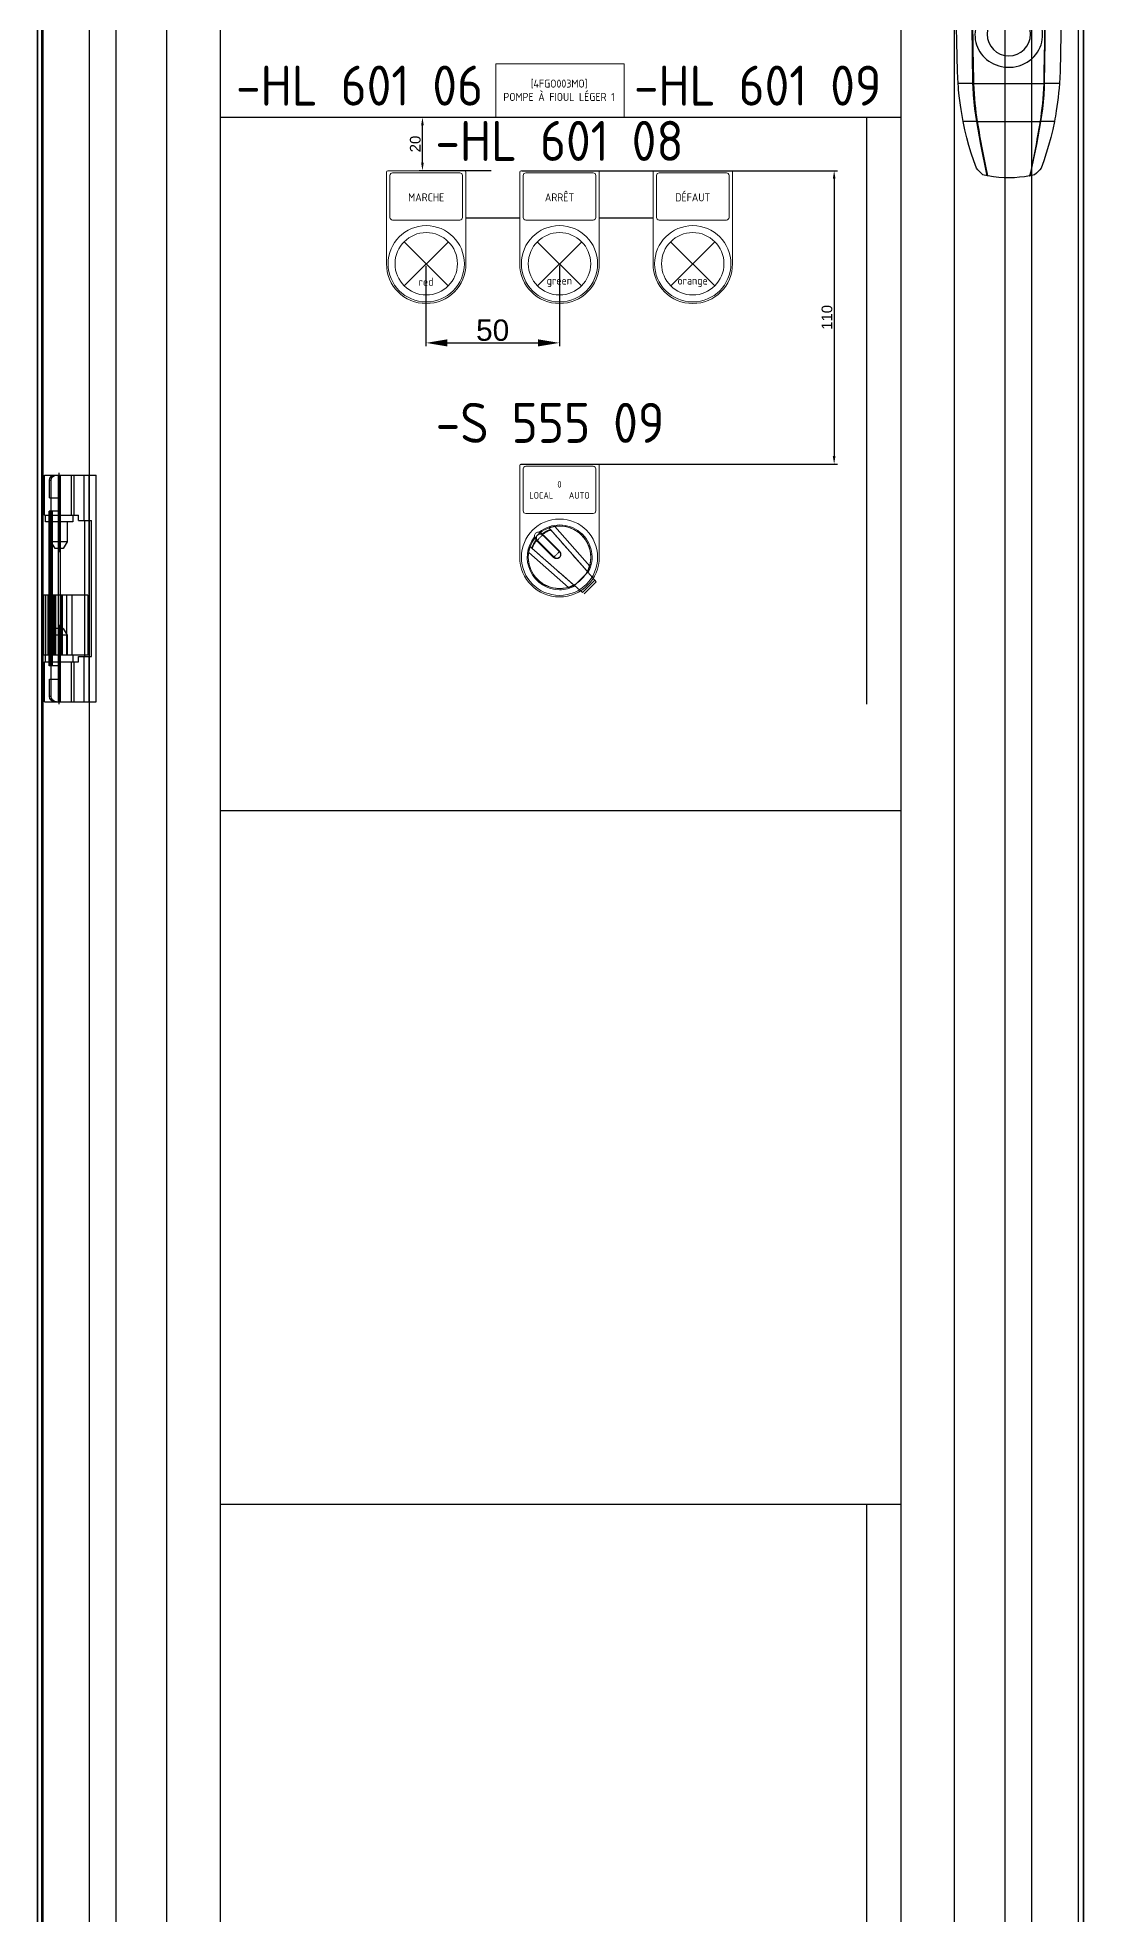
# Model space of a CAD drawing. Header units: millimetres. Extents: x 0 to 69574, y -5 to 41746.
# Drawn here: x 33980 to 34372, y 10986 to 11689 of the extents above; entities that cross this region are included whole.
import ezdxf
from ezdxf.enums import TextEntityAlignment as Align

# ---------------------------------------------------------------- set-up
doc = ezdxf.new("R2010")
doc.units = ezdxf.units.MM
doc.set_wipeout_variables(frame=1)
doc.layers.add('! NO PLOT !', color=7, linetype='Continuous', true_color=0xff75dd, plot=False)
doc.layers.add('000-PI-Oprema', color=30, linetype='Continuous', lineweight=5)
doc.layers.add('000-PI-ORMAR', color=2, linetype='Continuous')
doc.layers.add('000-PI_TEXT', color=7, linetype='Continuous')
doc.styles.add('PI0', font='isocpeur.ttf', dxfattribs={"width": 0.9})
doc.styles.get("Standard").update_dxf_attribs({"font": 'arial.ttf'})
doc.dimstyles.new('ISO-25', dxfattribs={"dimtxt": 4, "dimasz": 3, "dimexe": 1.25, "dimexo": 0.625, "dimtad": 1, "dimtxsty": 'Standard', "dimcen": 3, "dimadec": 0, "dimazin": 0, "dimtfac": 1, "dimtmove": 0, "dimatfit": 3, "dimfxl": 1, "dimarcsym": 0})
doc.dimstyles.new('ISO-25-lb', dxfattribs={"dimtxt": 8, "dimasz": 8, "dimexe": 1.25, "dimexo": 0.625, "dimtad": 1, "dimtxsty": 'Standard', "dimcen": 5, "dimadec": 0, "dimazin": 0, "dimtfac": 1, "dimtmove": 0, "dimatfit": 3, "dimfxl": 1, "dimarcsym": 0})

# ---------------------------------------------------------------- blocks, each defined once
blk = doc.blocks.new('*U691')
at = {"layer": '000-PI-ORMAR'}
for p, q in [((-13.41, 105.24), (-10.65, 134.6)), ((-10.48, 134.65), (-10.91, 134.53)), ((10.91, 134.53), (10.48, 134.65)), ((13.41, 105.24), (10.65, 134.6)), ((-19.31, 101.34), (-19.67, 86.25)), ((-19.14, 105.24), (-13.41, 105.24)), ((13.2, 105.24), (-13.2, 105.24)), ((13.41, 105.24), (19.14, 105.24)), ((19.67, 86.25), (19.31, 101.34)), ((-19.67, 86.25), (-20.5, 27.74)), ((-19.67, 86.25), (-20.14, 61.02)), ((-19.67, 86.25), (-12.5, 86.25)), ((-19.66, 87.03), (-14.25, 87.03)), ((-14.15, 86.25), (-14.25, 87.03)), ((-14.02, 85.32), (-14.15, 86.25)), ((-12.5, 86.25), (-13.43, 60.26)), ((-11.21, 85.08), (-12.5, 86.25)), ((12.5, 86.25), (11.21, 85.08)), ((11.99, 85.79), (14.02, 85.32)), ((12.5, 86.25), (19.67, 86.25)), ((13.43, 60.26), (12.5, 86.25)), ((14.02, 85.32), (14.15, 86.25)), ((14.15, 86.25), (14.25, 87.03)), ((14.25, 87.03), (19.66, 87.03)), ((20.5, 27.74), (19.67, 86.25)), ((20.15, 60.62), (19.67, 86.25)), ((-10.73, 70.49), (-10.73, -40.96)), ((-10.73, 70.49), (10.73, 70.49)), ((10.73, 70.49), (10.73, -40.96)), ((-20.01, 69.28), (-12.67, 69.28)), ((-20.01, 68.98), (-17.35, 68.98)), ((-17.35, 69.28), (17.35, 69.28)), ((-12.67, 69.28), (-12.65, 69.31)), ((-12.65, 69.31), (-12.65, -39.07)), ((12.65, 69.31), (12.65, -39.07)), ((12.65, 69.31), (12.67, 69.28)), ((12.67, 69.28), (20.01, 69.28)), ((17.35, 68.98), (20.01, 68.98)), ((-20.13, 61.86), (-17.35, 61.86)), ((-20.13, 61.85), (-14.69, 61.85)), ((-17.35, 61.85), (17.35, 61.85)), ((-15, 32.81), (-13.43, 60.26)), ((-13.27, -35.12), (-14.69, 61.85)), ((14.69, 61.85), (13.27, -35.12)), ((13.43, 60.26), (15, 32.81)), ((14.69, 61.85), (20.13, 61.85)), ((17.35, 61.86), (20.13, 61.86)), ((20.5, 27.74), (20.31, 48.52)), ((-20.44, 35.92), (-20.5, 27.74)), ((-20.47, 32.81), (-15, 32.81)), ((15, 32.81), (20.47, 32.81)), ((-20.5, 27.74), (-20.09, -55.06)), ((-17.16, 17.77), (-20.5, 23.44)), ((-19.8, 21.43), (19.8, 21.43)), ((20.5, 23.44), (17.16, 17.77)), ((20.09, -55.06), (20.5, 27.74)), ((-17.16, 14.16), (-20.5, 16.99)), ((-17.16, 17.77), (-17.16, -47.43)), ((-16.24, 2.4), (-16.48, 15.53)), ((-16.48, 15.53), (-16.48, -46.12)), ((16.48, 15.53), (16.24, 2.4)), ((16.48, 15.53), (16.48, -46.12)), ((17.16, 17.77), (17.16, -47.43)), ((20.5, 16.99), (17.16, 14.16)), ((-16.36, 10.54), (-16.48, 13.04)), ((16.48, 13.04), (16.36, 10.54)), ((-17.16, 2.54), (-20.5, 2.61)), ((-16.24, 2.4), (-16.48, 2.51)), ((-16.24, -35.11), (-16.24, 2.4)), ((16.48, 2.51), (16.24, 2.4)), ((16.24, 2.4), (16.24, -35.11)), ((20.5, 2.61), (17.16, 2.54)), ((-20.5, -18.21), (-20.36, -35.12)), ((20.36, -35.12), (20.5, -18.21)), ((-20.47, -22.52), (20.47, -22.52)), ((-11.5, -22.68), (-11.5, -29.51)), ((-20.36, -35.12), (-13.27, -35.12)), ((-16.24, -35.11), (16.24, -35.11)), ((13.27, -35.12), (20.36, -35.12)), ((-10.73, -40.96), (10.73, -40.96)), ((-20.25, -44.17), (-20.09, -55.06)), ((-20.25, -44.17), (20.25, -44.17)), ((-20.16, -50.42), (-17.16, -47.43)), ((-16.48, -46.12), (-16.38, -43.78)), ((-16.38, -43.78), (16.38, -43.78)), ((16.38, -43.78), (16.48, -46.12)), ((17.16, -47.43), (20.16, -50.42)), ((20.09, -55.06), (20.25, -44.17)), ((-20.09, -55.06), (20.09, -55.06)), ((-20.09, -55.06), (-19.2, -96.13)), ((-20.08, -55.68), (-14.03, -55.68)), ((-14.03, -55.68), (-13.85, -55.06)), ((-13.42, -100.67), (-14.03, -55.68)), ((-13.85, -55.06), (-13.67, -54.42)), ((13.42, -100.67), (14.03, -55.68)), ((13.85, -55.06), (13.67, -54.42)), ((14.03, -55.68), (13.85, -55.06)), ((14.03, -55.68), (20.08, -55.68)), ((19.2, -96.13), (20.09, -55.06)), ((-18.98, -100.67), (-13.42, -100.67)), ((13.08, -100.67), (-13.08, -100.67)), ((13.42, -100.67), (18.98, -100.67)), ((-17.11, -114.85), (-12.02, -114.85)), ((11.71, -114.85), (-11.71, -114.85)), ((12.02, -114.85), (17.11, -114.85)), ((-9.7, -134.82), (-8.04, -135.19)), ((-7.82, -135.23), (-8.04, -135.19)), ((7.82, -135.23), (8.04, -135.19)), ((8.04, -135.19), (9.7, -134.82))]:
    blk.add_line(p, q, dxfattribs=at)
for points in [[(-10.91, 134.53), (-11.6, 133.9), (-12.24, 133.24), (-12.84, 132.55), (-13.41, 131.8), (-13.93, 131.03), (-14.4, 130.23)], [(10.48, 134.65), (8.34, 135.15), (6.17, 135.54), (3.98, 135.81), (1.73, 135.97), (-0.54, 136), (-2.8, 135.91), (-4.73, 135.73), (-6.65, 135.46), (-8.58, 135.1), (-10.48, 134.65)], [(14.4, 130.23), (13.7, 131.38), (12.89, 132.48), (12.28, 133.2), (11.62, 133.89), (10.91, 134.53)], [(-14.4, 130.23), (-15.31, 127.22), (-16.14, 124.17), (-16.87, 121.1), (-17.51, 118.01), (-18.07, 114.85), (-18.52, 111.66), (-18.88, 108.46), (-19.14, 105.24)], [(19.14, 105.24), (18.88, 108.42), (18.53, 111.59), (18.09, 114.73), (17.54, 117.85), (16.9, 120.99), (16.16, 124.1), (15.33, 127.18), (14.4, 130.23)], [(-19.14, 105.24), (-19.19, 104.29), (-19.24, 103.32), (-19.28, 102.34), (-19.31, 101.34)], [(-14.25, 87.03), (-14.23, 90.25), (-14.16, 93.45), (-14.03, 96.61), (-13.86, 99.69), (-13.64, 102.68), (-13.41, 105.24)], [(14.25, 87.03), (14.23, 90.25), (14.16, 93.45), (14.03, 96.61), (13.86, 99.69), (13.64, 102.68), (13.41, 105.24)], [(19.31, 101.34), (19.28, 102.33), (19.24, 103.31), (19.19, 104.28), (19.14, 105.24)], [(-14.02, 85.32), (-12.17, 85.75), (-11.99, 85.79)], [(-11.99, 85.79), (-10.29, 86.12), (-8.39, 86.43), (-6.48, 86.67), (-4.5, 86.86), (-2.52, 86.97), (-0.52, 87.02), (1.47, 87.01), (3.57, 86.92), (5.67, 86.76), (7.76, 86.52), (9.87, 86.2), (11.96, 85.8), (11.99, 85.79)], [(11.21, 85.08), (8.78, 85.48), (6.33, 85.78), (3.84, 85.99), (1.34, 86.1), (-0.75, 86.11), (-2.84, 86.05), (-4.93, 85.91), (-7.03, 85.71), (-9.13, 85.43), (-11.21, 85.08)], [(-12.65, 69.31), (-12.5, 69.52), (-12.34, 69.72), (-12.17, 69.89), (-11.98, 70.05), (-11.79, 70.18), (-11.59, 70.29), (-11.38, 70.38), (-11.17, 70.44), (-10.95, 70.48), (-10.73, 70.49)], [(10.73, 70.49), (10.95, 70.48), (11.17, 70.44), (11.38, 70.38), (11.59, 70.29), (11.79, 70.18), (11.98, 70.05), (12.17, 69.89), (12.34, 69.72), (12.5, 69.52), (12.65, 69.31)], [(-12.67, 69.28), (-13.17, 68.42), (-13.6, 67.5), (-13.96, 66.55), (-14.26, 65.56), (-14.48, 64.55), (-14.62, 63.52), (-14.69, 62.48), (-14.69, 61.85)], [(14.69, 61.85), (14.67, 62.89), (14.57, 63.93), (14.4, 64.96), (14.15, 65.96), (13.83, 66.94), (13.43, 67.87), (12.97, 68.77), (12.67, 69.28)], [(-16.48, 15.53), (-16.52, 15.9), (-16.59, 16.26), (-16.68, 16.61), (-16.78, 16.95), (-16.91, 17.28), (-17.06, 17.59), (-17.16, 17.77)], [(17.16, 17.77), (17, 17.47), (16.86, 17.16), (16.74, 16.83), (16.64, 16.48), (16.56, 16.13), (16.51, 15.76), (16.48, 15.53)], [(-16.38, -43.78), (-16.36, -43.11), (-16.33, -42.38), (-16.31, -41.59), (-16.3, -40.74), (-16.28, -39.86), (-16.27, -38.93), (-16.26, -37.98), (-16.25, -37), (-16.24, -36.01), (-16.24, -35.11)], [(-13.27, -35.12), (-13.22, -36.16), (-13.09, -37.2), (-12.89, -38.21), (-12.65, -39.07)], [(12.65, -39.07), (12.92, -38.08), (13.11, -37.06), (13.23, -36.02), (13.27, -35.12)], [(16.24, -35.11), (16.24, -36.11), (16.25, -37.1), (16.26, -38.08), (16.27, -39.03), (16.28, -39.95), (16.3, -40.83), (16.32, -41.67), (16.34, -42.45), (16.36, -43.18), (16.38, -43.78)], [(-12.65, -39.07), (-12.44, -39.63), (-12.15, -40.14), (-11.97, -40.36), (-11.77, -40.56), (-11.53, -40.73), (-11.26, -40.86), (-11.05, -40.93), (-10.83, -40.96), (-10.73, -40.96)], [(10.73, -40.96), (10.96, -40.94), (11.17, -40.9), (11.37, -40.82), (11.56, -40.71), (11.83, -40.51), (12.05, -40.27), (12.34, -39.82), (12.56, -39.33), (12.65, -39.07)], [(-17.16, -47.43), (-17, -47.26), (-16.86, -47.08), (-16.74, -46.88), (-16.64, -46.68), (-16.56, -46.47), (-16.51, -46.26), (-16.48, -46.12)], [(16.48, -46.12), (16.52, -46.34), (16.59, -46.55), (16.68, -46.76), (16.78, -46.96), (16.91, -47.15), (17.06, -47.33), (17.16, -47.43)], [(-9.57, -55.06), (-9.95, -55.01), (-11.82, -54.74), (-13.67, -54.42)], [(9.58, -55.06), (7.81, -55.27), (5.83, -55.45), (3.77, -55.58), (1.71, -55.66), (-0.35, -55.68), (-2.41, -55.64), (-4.3, -55.56), (-6.19, -55.42), (-8.06, -55.24), (-9.57, -55.06)], [(13.67, -54.42), (11.74, -54.75), (9.78, -55.04), (9.58, -55.06)], [(8.89, -73.85), (9.63, -74.62), (10.32, -75.46), (10.92, -76.35), (11.44, -77.29), (11.87, -78.24), (12.2, -79.23), (12.45, -80.24), (12.61, -81.28), (12.67, -82.26), (12.65, -83.25), (12.54, -84.24), (12.35, -85.2), (12.09, -86.12), (11.75, -87.01), (11.34, -87.88), (10.86, -88.7), (10.31, -89.5), (9.69, -90.26), (9.02, -90.96), (8.29, -91.61), (7.47, -92.23), (6.61, -92.78), (5.69, -93.26), (4.75, -93.67), (3.73, -94.02), (2.68, -94.28), (1.61, -94.45), (0.54, -94.54), (-0.57, -94.54), (-1.67, -94.44), (-2.76, -94.26), (-3.83, -93.99), (-4.88, -93.62), (-5.89, -93.17), (-6.86, -92.63), (-7.77, -92.01), (-8.62, -91.33), (-9.4, -90.57), (-10.12, -89.75), (-10.76, -88.87), (-11.29, -87.97), (-11.74, -87.03), (-12.11, -86.06), (-12.38, -85.06), (-12.56, -84.1), (-12.66, -83.12), (-12.67, -82.14), (-12.6, -81.17), (-12.45, -80.24), (-12.23, -79.31), (-11.93, -78.41), (-11.57, -77.54), (-11.12, -76.68), (-10.6, -75.85), (-10.01, -75.07), (-9.37, -74.34), (-8.63, -73.62), (-7.83, -72.97), (-6.98, -72.38), (-6.09, -71.86), (-5.12, -71.4), (-4.11, -71.02), (-3.07, -70.73), (-2.02, -70.52), (-0.95, -70.4), (0.13, -70.37), (1.22, -70.42), (2.29, -70.56), (3.33, -70.79), (4.36, -71.11), (5.35, -71.51), (6.31, -71.98), (7.22, -72.53), (8.08, -73.16), (8.89, -73.85)], [(-19.2, -96.13), (-19.11, -98.4), (-18.98, -100.67)], [(18.98, -100.67), (19.11, -98.4), (19.2, -96.13)], [(-18.98, -100.67), (-18.85, -102.42), (-18.69, -104.15), (-18.51, -105.85), (-18.3, -107.56), (-18.07, -109.24), (-17.82, -110.87), (-17.65, -111.9), (-17.47, -112.9), (-17.29, -113.89), (-17.11, -114.85)], [(-12.02, -114.85), (-12.39, -112.52), (-12.71, -110.05), (-12.98, -107.48), (-13.2, -104.81), (-13.36, -102.07), (-13.42, -100.67)], [(12.02, -114.85), (12.39, -112.52), (12.71, -110.05), (12.98, -107.48), (13.2, -104.81), (13.36, -102.07), (13.42, -100.67)], [(17.11, -114.85), (17.38, -113.41), (17.65, -111.91), (17.9, -110.36), (18.14, -108.72), (18.37, -107.03), (18.57, -105.3), (18.69, -104.16), (18.8, -103.01), (18.89, -101.85), (18.98, -100.67)], [(-17.11, -114.85), (-16.46, -117.91), (-15.73, -120.91), (-14.94, -123.85), (-14.07, -126.74), (-13.14, -129.58), (-12.14, -132.35)], [(-8.04, -135.19), (-10.47, -123.49), (-12.02, -114.85)], [(8.04, -135.19), (10.47, -123.49), (12.02, -114.85)], [(12.14, -132.35), (13.13, -129.6), (14.06, -126.78), (14.92, -123.9), (15.72, -120.95), (16.45, -117.93), (17.11, -114.85)], [(-12.14, -132.35), (-11.58, -132.99), (-10.98, -133.61), (-10.36, -134.22), (-9.7, -134.82)], [(9.7, -134.82), (10.35, -134.23), (10.98, -133.62), (11.57, -132.99), (12.14, -132.35)], [(-7.82, -135.23), (-5.94, -135.56), (-4.05, -135.79), (-2.15, -135.94), (-0.2, -136), (1.74, -135.96), (3.69, -135.83), (5.76, -135.58), (7.82, -135.23)]]:
    blk.add_lwpolyline(points, dxfattribs=at)
blk.add_circle((0, -82.1), 8.15, dxfattribs=at)
for centre, major_axis, ratio, start_param, end_param in [((73, -135.16), (0, 546.84), 0.175521, 1.054802, 1.115623), ((-73, -135.16), (0, 546.84), 0.175521, -1.115623, -1.054802), ((-7.53, 87.2), (0, 37), 0.175521, 1.061397, 1.596486), ((7.53, 87.2), (0, 37), 0.175521, 4.6867, 5.221788), ((-7.53, 87.2), (0, 37), 0.175521, -4.6867, -4.66155), ((7.53, 87.2), (0, 37), 0.175521, 4.66155, 4.6867), ((-19.46, 12.78), (-3, 0), 0.71325, 3.261467, 3.839724), ((19.46, 12.78), (-3, 0), 0.71325, 5.585054, 6.163311), ((-19.46, 2.51), (-3, 0), 0.017452, 3.261467, 3.839724), ((19.46, 2.51), (-3, 0), 0.017452, -0.698132, -0.119874), ((137.46, -39.64), (0, 669.86), 0.225671, -4.689366, -4.621155), ((-137.46, -39.64), (0, 669.86), 0.225671, 4.621155, 4.689366), ((-5.86, -95.36), (0, 32.42), 0.225671, 1.735147, 2.215471), ((5.86, -95.36), (0, 32.42), 0.225671, 4.067714, 4.548039), ((21.21, -9.07), (0, 180.2), 0.225671, -4.085045, -3.936826), ((-21.21, -9.07), (0, 180.2), 0.225671, 3.936826, 4.085045)]:
    blk.add_ellipse(centre, major_axis=major_axis, ratio=ratio, start_param=start_param, end_param=end_param, dxfattribs=at)
blk = doc.blocks.new('A$C34f25ed7')
at = {"layer": '000-PI-ORMAR'}
blk.add_blockref('*U691', (-3.99, -1008.35), dxfattribs=at)
blk = doc.blocks.new('poveznica montaznih ploca 2100mm')
at = {"layer": '! NO PLOT !'}
for p, q in [((59472.54, 55742.17), (59472.54, 53847.74)), ((59477.54, 55740.77), (59477.54, 53837.74))]:
    blk.add_line(p, q, dxfattribs=at)
blk = doc.blocks.new('*D1527')
at = {"layer": '! NO PLOT !', "color": 0, "lineweight": -2, "ltscale": 0.25, "transparency": 16777216}
for p, q in [((34161.08, 11639.57), (34279.37, 11639.57)), ((34278.12, 11636.57), (34278.12, 11532.57)), ((34160.63, 11529.57), (34279.37, 11529.57))]:
    blk.add_line(p, q, dxfattribs=at)
at = {"layer": '! NO PLOT !', "color": 0, "ltscale": 0.25, "transparency": 16777216}
for points in [[(34277.62, 11636.57), (34278.62, 11636.57), (34278.12, 11639.57)], [(34277.62, 11532.57), (34278.62, 11532.57), (34278.12, 11529.57)]]:
    blk.add_solid(points, dxfattribs=at)
at = {"layer": 'Defpoints', "color": 0, "ltscale": 0.25, "transparency": 16777216}
for p in [(34160.46, 11639.57), (34160.01, 11529.57), (34278.12, 11529.57)]:
    blk.add_point(p, dxfattribs=at)
at = {"layer": '! NO PLOT !', "color": 0, "ltscale": 0.25, "transparency": 16777216, "insert": (34275.45, 11584.57), "char_height": 4, "attachment_point": 5, "rotation": 90}
blk.add_mtext('110', dxfattribs=at)
blk = doc.blocks.new('*D1528')
at = {"layer": '! NO PLOT !', "color": 0, "lineweight": -2, "ltscale": 0.25, "transparency": 16777216}
for p, q in [((34149.53, 11659.57), (34122.56, 11659.57)), ((34123.81, 11642.57), (34123.81, 11656.57)), ((34149.53, 11639.57), (34122.56, 11639.57))]:
    blk.add_line(p, q, dxfattribs=at)
at = {"layer": '! NO PLOT !', "color": 0, "ltscale": 0.25, "transparency": 16777216}
for points in [[(34123.31, 11656.57), (34124.31, 11656.57), (34123.81, 11659.57)], [(34123.31, 11642.57), (34124.31, 11642.57), (34123.81, 11639.57)]]:
    blk.add_solid(points, dxfattribs=at)
at = {"layer": 'Defpoints', "color": 0, "ltscale": 0.25, "transparency": 16777216}
for p in [(34123.81, 11659.57), (34150.15, 11659.57), (34150.15, 11639.57)]:
    blk.add_point(p, dxfattribs=at)
at = {"layer": '! NO PLOT !', "color": 0, "ltscale": 0.25, "transparency": 16777216, "insert": (34121.14, 11649.57), "char_height": 4, "attachment_point": 5, "rotation": 90}
blk.add_mtext('20', dxfattribs=at)
blk = doc.blocks.new('*D1529')
at = {"layer": '! NO PLOT !', "color": 0, "linetype": 'Continuous', "lineweight": -2, "ltscale": 0.25, "transparency": 16777216}
for p, q in [((34125.13, 11603.9), (34125.13, 11573.77)), ((34175.13, 11604), (34175.13, 11573.77)), ((34133.13, 11575.02), (34167.13, 11575.02))]:
    blk.add_line(p, q, dxfattribs=at)
at = {"layer": '! NO PLOT !', "color": 0, "ltscale": 0.25, "transparency": 16777216}
for points in [[(34133.13, 11576.35), (34133.13, 11573.68), (34125.13, 11575.02)], [(34167.13, 11576.35), (34167.13, 11573.68), (34175.13, 11575.02)]]:
    blk.add_solid(points, dxfattribs=at)
at = {"layer": 'Defpoints', "color": 0, "ltscale": 0.25, "transparency": 16777216}
for p in [(34125.13, 11604.52), (34175.13, 11604.62), (34175.13, 11575.02)]:
    blk.add_point(p, dxfattribs=at)
at = {"layer": '! NO PLOT !', "color": 0, "ltscale": 0.25, "transparency": 16777216, "insert": (34150.13, 11579.73), "char_height": 8, "attachment_point": 5}
blk.add_mtext('50', dxfattribs=at)
blk = doc.blocks.new('podloska')
at = {"layer": '000-PI-Oprema'}
for p, q in [((43278.7, 39063.45), (43278.7, 39097.85)), ((43279.2, 39098.35), (43308, 39098.35)), ((43280, 39080.85), (43280, 39096.55)), ((43281, 39097.55), (43306.2, 39097.55)), ((43307.2, 39080.85), (43307.2, 39096.55)), ((43308.5, 39063.45), (43308.5, 39097.85)), ((43281, 39079.85), (43306.2, 39079.85))]:
    blk.add_line(p, q, dxfattribs=at)
blk.add_circle((43293.6, 39063.45), 14.3, dxfattribs=at)
at = {"layer": '000-PI-Oprema', "ltscale": 0.25}
blk.add_circle((43293.6, 39063.45), 11.7, dxfattribs=at)
at = {"layer": '000-PI-Oprema'}
for centre, radius, start, end in [((43279.2, 39097.85), 0.5, 89.99996, 179.99983), ((43281, 39096.55), 1, 90.00002, 180.00009), ((43306.2, 39096.55), 1, 359.99991, 89.99998), ((43308, 39097.85), 0.5, 0.00017, 90.00004), ((43281, 39080.85), 1, 180, 269.99998), ((43306.2, 39080.85), 1, 270.00002, 0), ((43293.6, 39063.45), 14.9, 180, 0)]:
    blk.add_arc(centre, radius, start, end, dxfattribs=at)

msp = doc.modelspace()

# ---------------------------------------------------------------- block references
at = {"layer": '! NO PLOT !'}
msp.add_blockref('poveznica montaznih ploca 2100mm', (-25148.229, -43031.862), dxfattribs=at)

# ---------------------------------------------------------------- next in the draw order: wipeouts: each hides what was drawn before it
msp.add_wipeout([(33981.071, 12761.473), (34371.559, 12761.473), (34371.071, 10778.973), (33981.059, 10776.973)]).dxf.layer = '000-PI-ORMAR'

# ---------------------------------------------------------------- next in the draw order: linework, layer by layer
for p, q in [((34371.559, 12761.473), (34371.559, 10776.973)), ((34371.559, 10776.973), (34371.559, 12761.473)), ((33999.059, 10788.473), (33999.059, 12749.973)), ((34352.059, 12749.973), (34352.059, 10788.473)), ((34009.059, 10803.473), (34009.059, 12734.973)), ((34342.059, 12734.973), (34342.059, 10803.473)), ((34028.059, 10849.223), (34028.059, 12689.223)), ((34323.059, 12689.223), (34323.059, 10849.223)), ((34048.059, 12684.223), (34048.059, 10854.223)), ((34303.059, 12684.223), (34303.059, 10854.223))]:
    msp.add_line(p, q, dxfattribs=at)
at = {"layer": '! NO PLOT !', "ltscale": 0.25}
for p, q in [((34302.868, 11659.574), (34047.868, 11659.574)), ((34290.195, 11659.574), (34290.195, 11439.574)), ((34290.195, 11659.574), (34290.195, 11439.574)), ((34160.277, 11621.824), (34140.127, 11621.824)), ((34210.227, 11621.824), (34190.077, 11621.824)), ((34302.868, 11399.574), (34047.868, 11399.574)), ((34302.868, 11139.574), (34047.868, 11139.574)), ((34290.195, 11139.574), (34290.195, 10919.574))]:
    msp.add_line(p, q, dxfattribs=at)
at = {"layer": '000-PI-Oprema'}
for p, q in [((34116.904, 11612.897), (34133.45, 11596.351)), ((34133.55, 11612.897), (34117.004, 11596.351)), ((34166.854, 11612.897), (34183.4, 11596.351)), ((34183.5, 11612.897), (34166.954, 11596.351)), ((34216.804, 11612.897), (34233.35, 11596.351)), ((34233.45, 11612.897), (34216.904, 11596.351)), ((34170.492, 11504.246), (34170.781, 11504.381)), ((34170.781, 11504.381), (34171.075, 11504.508)), ((34171.075, 11504.508), (34171.373, 11504.625)), ((34171.254, 11505.662), (34171.256, 11505.663)), ((34171.258, 11505.657), (34171.254, 11505.662)), ((34171.256, 11505.663), (34171.265, 11505.666)), ((34171.27, 11505.643), (34171.258, 11505.657)), ((34171.265, 11505.666), (34171.279, 11505.671)), ((34171.29, 11505.62), (34171.27, 11505.643)), ((34171.279, 11505.671), (34171.299, 11505.678)), ((34171.319, 11505.587), (34171.29, 11505.62)), ((34171.299, 11505.678), (34171.326, 11505.687)), ((34171.357, 11505.544), (34171.319, 11505.587)), ((34171.326, 11505.687), (34171.358, 11505.699)), ((34171.404, 11505.49), (34171.357, 11505.544)), ((34171.358, 11505.699), (34171.395, 11505.712)), ((34171.373, 11504.625), (34171.674, 11504.734)), ((34171.395, 11505.712), (34171.439, 11505.727)), ((34171.461, 11505.426), (34171.404, 11505.49)), ((34171.439, 11505.727), (34171.488, 11505.743)), ((34171.527, 11505.351), (34171.461, 11505.426)), ((34171.488, 11505.743), (34171.542, 11505.761)), ((34171.602, 11505.265), (34171.527, 11505.351)), ((34171.542, 11505.761), (34171.6, 11505.781)), ((34171.6, 11505.781), (34171.663, 11505.801)), ((34171.687, 11505.168), (34171.602, 11505.265)), ((34171.663, 11505.801), (34171.73, 11505.822)), ((34171.674, 11504.734), (34171.979, 11504.833)), ((34171.781, 11505.061), (34171.687, 11505.168)), ((34171.73, 11505.822), (34171.799, 11505.844)), ((34171.795, 11505.043), (34171.767, 11505.075)), ((34185.52, 11489.405), (34171.781, 11505.061)), ((34171.824, 11505.01), (34171.795, 11505.043)), ((34171.799, 11505.844), (34171.872, 11505.866)), ((34171.853, 11504.976), (34171.824, 11505.01)), ((34171.883, 11504.942), (34171.853, 11504.976)), ((34171.872, 11505.866), (34171.949, 11505.888)), ((34171.914, 11504.907), (34171.883, 11504.942)), ((34171.946, 11504.87), (34171.914, 11504.907)), ((34171.979, 11504.833), (34171.946, 11504.87)), ((34171.949, 11505.888), (34172.03, 11505.912)), ((34172.709, 11504.001), (34171.979, 11504.833)), ((34172.03, 11505.912), (34172.115, 11505.936)), ((34172.115, 11505.936), (34172.204, 11505.96)), ((34172.204, 11505.96), (34172.297, 11505.984)), ((34172.297, 11505.984), (34172.392, 11506.009)), ((34172.392, 11506.009), (34172.49, 11506.033)), ((34172.49, 11506.033), (34172.59, 11506.056)), ((34172.59, 11506.056), (34172.693, 11506.08)), ((34172.693, 11506.08), (34172.797, 11506.102)), ((34172.797, 11506.102), (34172.902, 11506.124)), ((34172.902, 11506.124), (34173.007, 11506.145)), ((34173.007, 11506.145), (34173.113, 11506.165)), ((34173.113, 11506.165), (34173.218, 11506.184)), ((34173.218, 11506.184), (34173.323, 11506.202)), ((34173.323, 11506.202), (34173.426, 11506.218)), ((34186.518, 11491.3), (34173.426, 11506.218)), ((34163.797, 11497.263), (34163.821, 11497.363)), ((34163.821, 11497.363), (34163.845, 11497.461)), ((34163.845, 11497.461), (34163.869, 11497.557)), ((34163.869, 11497.557), (34163.893, 11497.649)), ((34163.893, 11497.649), (34163.917, 11497.738)), ((34163.917, 11497.738), (34163.941, 11497.823)), ((34163.941, 11497.823), (34163.965, 11497.904)), ((34163.965, 11497.904), (34163.988, 11497.981)), ((34163.988, 11497.981), (34164.01, 11498.054)), ((34164.01, 11498.054), (34164.031, 11498.124)), ((34164.031, 11498.124), (34164.052, 11498.19)), ((34164.052, 11498.19), (34164.073, 11498.253)), ((34164.073, 11498.253), (34164.092, 11498.312)), ((34164.092, 11498.312), (34164.11, 11498.365)), ((34164.11, 11498.365), (34164.126, 11498.414)), ((34164.126, 11498.414), (34164.141, 11498.458)), ((34164.141, 11498.458), (34164.155, 11498.496)), ((34164.155, 11498.496), (34164.166, 11498.528)), ((34164.166, 11498.528), (34164.175, 11498.554)), ((34164.175, 11498.554), (34164.182, 11498.574)), ((34164.182, 11498.574), (34164.187, 11498.588)), ((34164.187, 11498.588), (34164.191, 11498.597)), ((34164.191, 11498.597), (34164.192, 11498.6)), ((34164.196, 11498.596), (34164.192, 11498.6)), ((34164.21, 11498.584), (34164.196, 11498.596)), ((34164.233, 11498.563), (34164.21, 11498.584)), ((34164.266, 11498.534), (34164.233, 11498.563)), ((34164.309, 11498.496), (34164.266, 11498.534)), ((34164.363, 11498.449), (34164.309, 11498.496)), ((34164.427, 11498.392), (34164.363, 11498.449)), ((34164.503, 11498.327), (34164.427, 11498.392)), ((34164.588, 11498.251), (34164.503, 11498.327)), ((34164.685, 11498.166), (34164.588, 11498.251)), ((34164.792, 11498.072), (34164.685, 11498.166)), ((34164.81, 11498.058), (34164.778, 11498.086)), ((34180.448, 11484.333), (34164.792, 11498.072)), ((34164.843, 11498.029), (34164.81, 11498.058)), ((34164.877, 11498), (34164.843, 11498.029)), ((34164.911, 11497.97), (34164.877, 11498)), ((34164.947, 11497.939), (34164.911, 11497.97)), ((34164.983, 11497.907), (34164.947, 11497.939)), ((34165.02, 11497.874), (34164.983, 11497.907)), ((34165.02, 11497.874), (34165.119, 11498.179)), ((34165.852, 11497.144), (34165.02, 11497.874)), ((34165.119, 11498.179), (34165.228, 11498.48)), ((34165.228, 11498.48), (34165.345, 11498.778)), ((34165.345, 11498.778), (34165.472, 11499.072)), ((34165.472, 11499.072), (34165.607, 11499.362)), ((34165.607, 11499.362), (34165.75, 11499.647)), ((34165.75, 11499.647), (34165.903, 11499.927)), ((34165.903, 11499.927), (34166.063, 11500.203)), ((34165.946, 11501.786), (34165.942, 11501.79)), ((34165.958, 11501.773), (34165.946, 11501.786)), ((34165.979, 11501.753), (34165.958, 11501.773)), ((34166.008, 11501.724), (34165.979, 11501.753)), ((34166.046, 11501.686), (34166.008, 11501.724)), ((34166.094, 11501.638), (34166.046, 11501.686)), ((34166.063, 11500.203), (34166.232, 11500.473)), ((34166.15, 11501.582), (34166.094, 11501.638)), ((34173.656, 11494.218), (34166.148, 11501.726)), ((34166.216, 11501.516), (34166.15, 11501.582)), ((34166.291, 11501.44), (34166.216, 11501.516)), ((34166.232, 11500.473), (34166.408, 11500.738)), ((34166.376, 11501.356), (34166.291, 11501.44)), ((34166.47, 11501.261), (34166.376, 11501.356)), ((34166.476, 11501.114), (34166.396, 11501.195)), ((34166.408, 11500.738), (34166.593, 11500.998)), ((34173.431, 11494.301), (34166.47, 11501.261)), ((34166.504, 11501.086), (34166.476, 11501.114)), ((34166.593, 11500.998), (34166.504, 11501.086)), ((34172.967, 11494.624), (34166.593, 11500.998)), ((34168.068, 11503.907), (34168.064, 11503.911)), ((34168.08, 11503.895), (34168.068, 11503.907)), ((34168.1, 11503.874), (34168.08, 11503.895)), ((34168.13, 11503.845), (34168.1, 11503.874)), ((34175.176, 11496.657), (34168.128, 11503.706)), ((34168.168, 11503.807), (34168.13, 11503.845)), ((34168.413, 11503.562), (34168.168, 11503.807)), ((34168.498, 11503.477), (34168.413, 11503.562)), ((34168.592, 11503.383), (34168.498, 11503.477)), ((34175.552, 11496.422), (34168.592, 11503.383)), ((34168.712, 11503.404), (34168.658, 11503.458)), ((34168.739, 11503.377), (34168.712, 11503.404)), ((34168.767, 11503.349), (34168.739, 11503.377)), ((34168.855, 11503.26), (34168.767, 11503.349)), ((34168.855, 11503.26), (34169.115, 11503.445)), ((34175.229, 11496.887), (34168.855, 11503.26)), ((34169.115, 11503.445), (34169.38, 11503.621)), ((34169.38, 11503.621), (34169.65, 11503.79)), ((34169.65, 11503.79), (34169.926, 11503.951)), ((34169.926, 11503.951), (34170.207, 11504.103)), ((34170.207, 11504.103), (34170.492, 11504.246)), ((34173.439, 11503.17), (34172.709, 11504.001)), ((34174.169, 11502.338), (34173.439, 11503.17)), ((34174.898, 11501.506), (34174.169, 11502.338)), ((34175.628, 11500.675), (34174.898, 11501.506)), ((34176.358, 11499.843), (34175.628, 11500.675)), ((34177.087, 11499.012), (34176.358, 11499.843)), ((34177.817, 11498.181), (34177.087, 11499.012)), ((34179.275, 11496.519), (34177.817, 11498.181)), ((34163.635, 11496.427), (34163.651, 11496.53)), ((34178.553, 11483.336), (34163.635, 11496.427)), ((34163.651, 11496.53), (34163.669, 11496.635)), ((34163.669, 11496.635), (34163.688, 11496.74)), ((34163.688, 11496.74), (34163.708, 11496.846)), ((34163.708, 11496.846), (34163.729, 11496.952)), ((34163.729, 11496.952), (34163.751, 11497.057)), ((34163.751, 11497.057), (34163.774, 11497.16)), ((34163.774, 11497.16), (34163.797, 11497.263)), ((34166.684, 11496.414), (34165.852, 11497.144)), ((34167.515, 11495.685), (34166.684, 11496.414)), ((34168.347, 11494.955), (34167.515, 11495.685)), ((34169.178, 11494.225), (34168.347, 11494.955)), ((34170.01, 11493.495), (34169.178, 11494.225)), ((34170.841, 11492.766), (34170.01, 11493.495)), ((34171.672, 11492.037), (34170.841, 11492.766)), ((34173.334, 11490.578), (34171.672, 11492.037)), ((34173.018, 11494.574), (34172.967, 11494.624)), ((34173.072, 11494.527), (34173.018, 11494.574)), ((34173.129, 11494.482), (34173.072, 11494.527)), ((34173.187, 11494.44), (34173.129, 11494.482)), ((34173.247, 11494.401), (34173.187, 11494.44)), ((34173.308, 11494.364), (34173.247, 11494.401)), ((34173.372, 11494.33), (34173.308, 11494.364)), ((34174.165, 11489.849), (34173.334, 11490.578)), ((34173.436, 11494.299), (34173.372, 11494.33)), ((34173.502, 11494.27), (34173.436, 11494.299)), ((34173.569, 11494.245), (34173.502, 11494.27)), ((34173.638, 11494.223), (34173.569, 11494.245)), ((34173.707, 11494.204), (34173.638, 11494.223)), ((34173.777, 11494.188), (34173.707, 11494.204)), ((34173.848, 11494.175), (34173.777, 11494.188)), ((34173.919, 11494.165), (34173.848, 11494.175)), ((34173.99, 11494.159), (34173.919, 11494.165)), ((34174.062, 11494.156), (34173.99, 11494.159)), ((34174.134, 11494.156), (34174.062, 11494.156)), ((34174.134, 11494.156), (34174.205, 11494.159)), ((34174.205, 11494.159), (34174.277, 11494.165)), ((34174.277, 11494.165), (34174.348, 11494.175)), ((34174.348, 11494.175), (34174.419, 11494.188)), ((34174.419, 11494.188), (34174.489, 11494.204)), ((34174.489, 11494.204), (34174.558, 11494.223)), ((34174.558, 11494.223), (34174.626, 11494.245)), ((34174.626, 11494.245), (34174.694, 11494.27)), ((34174.694, 11494.27), (34174.76, 11494.298)), ((34174.76, 11494.298), (34174.824, 11494.33)), ((34174.824, 11494.33), (34174.887, 11494.364)), ((34174.887, 11494.364), (34174.949, 11494.401)), ((34174.949, 11494.401), (34175.009, 11494.44)), ((34175.009, 11494.44), (34175.067, 11494.482)), ((34175.067, 11494.482), (34175.123, 11494.527)), ((34175.123, 11494.527), (34175.177, 11494.574)), ((34175.636, 11496.197), (34175.176, 11496.657)), ((34175.177, 11494.574), (34175.229, 11494.624)), ((34175.279, 11496.835), (34175.229, 11496.887)), ((34175.229, 11494.624), (34175.279, 11494.676)), ((34175.326, 11496.781), (34175.279, 11496.835)), ((34175.279, 11494.676), (34175.326, 11494.73)), ((34175.371, 11496.725), (34175.326, 11496.781)), ((34175.326, 11494.73), (34175.371, 11494.786)), ((34175.413, 11496.666), (34175.371, 11496.725)), ((34175.371, 11494.786), (34175.413, 11494.844)), ((34175.453, 11496.607), (34175.413, 11496.666)), ((34175.413, 11494.844), (34175.453, 11494.904)), ((34175.489, 11496.545), (34175.453, 11496.607)), ((34175.453, 11494.904), (34175.489, 11494.966)), ((34175.524, 11496.482), (34175.489, 11496.545)), ((34175.489, 11494.966), (34175.524, 11495.029)), ((34175.555, 11496.417), (34175.524, 11496.482)), ((34175.524, 11495.029), (34175.555, 11495.094)), ((34175.583, 11496.351), (34175.555, 11496.417)), ((34175.555, 11495.094), (34175.583, 11495.16)), ((34175.608, 11496.284), (34175.583, 11496.351)), ((34175.583, 11495.16), (34175.608, 11495.227)), ((34175.63, 11496.215), (34175.608, 11496.284)), ((34175.608, 11495.227), (34175.63, 11495.295)), ((34175.649, 11496.146), (34175.63, 11496.215)), ((34175.63, 11495.295), (34175.649, 11495.364)), ((34175.665, 11496.076), (34175.649, 11496.146)), ((34175.649, 11495.364), (34175.665, 11495.434)), ((34175.678, 11496.006), (34175.665, 11496.076)), ((34175.665, 11495.434), (34175.678, 11495.505)), ((34175.688, 11495.934), (34175.678, 11496.006)), ((34175.678, 11495.505), (34175.688, 11495.576)), ((34175.694, 11495.863), (34175.688, 11495.934)), ((34175.688, 11495.576), (34175.694, 11495.648)), ((34175.697, 11495.791), (34175.694, 11495.863)), ((34175.694, 11495.648), (34175.697, 11495.719)), ((34175.697, 11495.719), (34175.697, 11495.791)), ((34180.004, 11495.688), (34179.275, 11496.519)), ((34180.733, 11494.858), (34180.004, 11495.688)), ((34181.462, 11494.027), (34180.733, 11494.858)), ((34182.191, 11493.196), (34181.462, 11494.027)), ((34183.648, 11491.536), (34182.191, 11493.196)), ((34184.376, 11490.706), (34183.648, 11491.536)), ((34185.833, 11489.046), (34184.376, 11490.706)), ((34184.693, 11490.345), (34184.694, 11490.346)), ((34186.151, 11490.241), (34186.229, 11490.441)), ((34186.229, 11490.441), (34186.306, 11490.651)), ((34186.306, 11490.651), (34186.381, 11490.867)), ((34186.381, 11490.867), (34186.452, 11491.085)), ((34186.452, 11491.085), (34186.518, 11491.3)), ((34174.996, 11489.12), (34174.165, 11489.849)), ((34175.826, 11488.391), (34174.996, 11489.12)), ((34176.657, 11487.662), (34175.826, 11488.391)), ((34179.147, 11485.477), (34176.657, 11487.662)), ((34178.553, 11483.336), (34178.69, 11483.376)), ((34178.69, 11483.376), (34178.828, 11483.42)), ((34178.828, 11483.42), (34178.966, 11483.465)), ((34178.966, 11483.465), (34179.104, 11483.512)), ((34179.104, 11483.512), (34179.241, 11483.561)), ((34180.807, 11484.02), (34179.147, 11485.477)), ((34179.241, 11483.561), (34179.375, 11483.61)), ((34179.375, 11483.61), (34179.505, 11483.66)), ((34179.505, 11483.66), (34179.63, 11483.709)), ((34179.507, 11485.16), (34179.508, 11485.16)), ((34179.63, 11483.709), (34179.75, 11483.758)), ((34179.75, 11483.758), (34179.863, 11483.806)), ((34179.863, 11483.806), (34179.97, 11483.852)), ((34179.97, 11483.852), (34180.044, 11483.884)), ((34180.044, 11483.884), (34180.117, 11483.913)), ((34180.117, 11483.913), (34180.188, 11483.938)), ((34180.188, 11483.938), (34180.257, 11483.96)), ((34180.257, 11483.96), (34180.324, 11483.977)), ((34180.324, 11483.977), (34180.39, 11483.989)), ((34180.39, 11483.989), (34180.454, 11483.997)), ((34180.448, 11484.333), (34180.449, 11484.334)), ((34180.812, 11484.015), (34180.448, 11484.333)), ((34180.454, 11483.997), (34180.517, 11484)), ((34180.579, 11483.998), (34180.517, 11484)), ((34180.641, 11483.991), (34180.579, 11483.998)), ((34180.702, 11483.978), (34180.641, 11483.991)), ((34180.762, 11483.959), (34180.702, 11483.978)), ((34180.821, 11483.936), (34180.762, 11483.959)), ((34180.807, 11484.02), (34185.833, 11489.046)), ((34180.812, 11484.015), (34185.839, 11489.042)), ((34183.744, 11481.441), (34180.812, 11484.015)), ((34180.88, 11483.907), (34180.821, 11483.936)), ((34180.939, 11483.874), (34180.88, 11483.907)), ((34180.998, 11483.835), (34180.939, 11483.874)), ((34181.058, 11483.792), (34180.998, 11483.835)), ((34181.118, 11483.744), (34181.058, 11483.792)), ((34181.179, 11483.692), (34181.118, 11483.744)), ((34183.744, 11481.441), (34188.412, 11486.109)), ((34184.367, 11480.895), (34188.958, 11485.486)), ((34185.519, 11489.404), (34185.52, 11489.405)), ((34185.839, 11489.042), (34185.52, 11489.405)), ((34188.412, 11486.109), (34185.839, 11489.042)), ((34185.853, 11489.336), (34185.856, 11489.4)), ((34185.855, 11489.273), (34185.853, 11489.336)), ((34185.863, 11489.212), (34185.855, 11489.273)), ((34185.856, 11489.4), (34185.864, 11489.464)), ((34185.875, 11489.152), (34185.863, 11489.212)), ((34185.864, 11489.464), (34185.877, 11489.53)), ((34185.894, 11489.092), (34185.875, 11489.152)), ((34185.877, 11489.53), (34185.894, 11489.597)), ((34185.894, 11489.597), (34185.915, 11489.666)), ((34185.917, 11489.033), (34185.894, 11489.092)), ((34185.915, 11489.666), (34185.94, 11489.736)), ((34185.945, 11488.974), (34185.917, 11489.033)), ((34185.94, 11489.736), (34185.969, 11489.808)), ((34185.979, 11488.915), (34185.945, 11488.974)), ((34185.969, 11489.808), (34186.001, 11489.883)), ((34186.018, 11488.855), (34185.979, 11488.915)), ((34186.001, 11489.883), (34186.074, 11490.054)), ((34186.062, 11488.795), (34186.018, 11488.855)), ((34186.11, 11488.735), (34186.062, 11488.795)), ((34186.074, 11490.054), (34186.151, 11490.241)), ((34186.161, 11488.674), (34186.11, 11488.735)), ((34188.958, 11485.486), (34188.412, 11486.109))]:
    msp.add_line(p, q, dxfattribs=at)
msp.add_lwpolyline([(34151.368, 11679.574), (34199.368, 11679.574), (34199.368, 11659.574), (34151.368, 11659.574)], close=True, dxfattribs=at)
for points in [[(34167.649, 11504.019), (34167.401, 11504.082), (34167.142, 11504.095), (34166.881, 11504.057), (34166.629, 11503.971), (34166.395, 11503.839), (34166.188, 11503.665), (34166.015, 11503.458), (34165.882, 11503.224), (34165.796, 11502.972), (34165.758, 11502.711), (34165.771, 11502.452), (34165.834, 11502.204)], [(34165.834, 11502.204), (34165.966, 11501.949), (34166.148, 11501.726)], [(34168.894, 11502.939), (34168.682, 11503.113), (34168.44, 11503.242), (34168.178, 11503.321), (34167.906, 11503.348), (34167.633, 11503.32), (34167.371, 11503.24), (34167.129, 11503.111), (34166.917, 11502.937), (34166.742, 11502.725), (34166.613, 11502.483), (34166.533, 11502.22), (34166.506, 11501.948), (34166.532, 11501.675), (34166.611, 11501.413), (34166.74, 11501.171), (34166.914, 11500.96)], [(34168.894, 11502.939), (34168.863, 11502.932), (34168.796, 11502.887), (34168.694, 11502.805), (34168.562, 11502.691), (34168.405, 11502.548), (34168.228, 11502.383), (34168.039, 11502.2), (34167.845, 11502.008), (34167.653, 11501.814), (34167.471, 11501.625), (34167.305, 11501.448), (34167.162, 11501.291), (34167.048, 11501.159), (34166.967, 11501.057), (34166.921, 11500.99), (34166.914, 11500.96)], [(34168.128, 11503.706), (34167.905, 11503.887), (34167.649, 11504.019)], [(34175.176, 11496.657), (34175.145, 11496.65), (34175.078, 11496.604), (34174.976, 11496.523), (34174.844, 11496.409), (34174.687, 11496.266), (34174.51, 11496.1), (34174.321, 11495.918), (34174.127, 11495.726), (34173.935, 11495.532), (34173.753, 11495.343), (34173.587, 11495.166), (34173.444, 11495.009), (34173.33, 11494.877), (34173.249, 11494.775), (34173.203, 11494.708), (34173.196, 11494.677)], [(34173.196, 11494.677), (34173.408, 11494.504), (34173.649, 11494.375), (34173.912, 11494.295), (34174.185, 11494.269), (34174.457, 11494.296), (34174.72, 11494.376), (34174.962, 11494.505), (34175.174, 11494.679), (34175.348, 11494.891), (34175.478, 11495.133), (34175.557, 11495.396), (34175.585, 11495.669), (34175.558, 11495.941), (34175.479, 11496.204), (34175.35, 11496.445), (34175.176, 11496.657)]]:
    msp.add_lwpolyline(points, dxfattribs=at)
for centre, radius, start, end in [((34175.243, 11494.61), 12.15, 332.063391, 129.081473), ((34175.243, 11494.61), 11.75, 109.84984, 128.230464), ((34175.229, 11494.624), 11.01, 108.330177, 126.643713), ((34175.243, 11494.61), 11.01, 108.330176, 108.337531), ((34175.243, 11494.61), 11.75, 343.639266, 98.897939), ((34175.243, 11494.61), 12.15, 140.918527, 270), ((34175.243, 11494.61), 11.75, 142.334367, 160.15016), ((34175.229, 11494.624), 11.01, 143.356287, 161.669823), ((34175.243, 11494.61), 11.01, 161.662469, 161.669824), ((34175.243, 11494.61), 11.75, 141.769536, 142.334367), ((34175.243, 11494.61), 11.01, 142.830633, 143.356287), ((34175.243, 11494.61), 11.01, 126.643713, 127.169367), ((34175.243, 11494.61), 11.75, 171.102061, 286.360734), ((34175.243, 11494.61), 12.15, 270, 297.936581)]:
    msp.add_arc(centre, radius, start, end, dxfattribs=at)
at = {"layer": '000-PI-ORMAR'}
for p, q in [((33979.559, 10776.973), (33979.559, 12761.473)), ((33979.559, 10776.973), (33979.559, 12761.473)), ((33979.571, 12761.473), (33979.571, 10776.973)), ((33981.071, 12761.473), (33981.071, 10776.973)), ((33981.559, 12759.473), (33981.559, 10778.973)), ((34369.559, 12759.473), (34369.559, 10778.973)), ((34371.559, 12761.473), (34371.559, 10776.973)), ((33982.116, 11510.473), (33982.116, 11525.473)), ((33982.116, 11525.473), (34001.558, 11525.473)), ((33987.447, 11440.473), (33987.447, 11525.473)), ((33987.666, 11496.623), (33987.666, 11526.323)), ((33987.666, 11510.473), (33987.666, 11525.473)), ((33988.194, 11440.473), (33988.194, 11525.473)), ((33992.302, 11510.473), (33992.302, 11525.473)), ((33993.216, 11525.473), (33993.216, 11510.473)), ((33996.977, 11508.473), (33996.977, 11525.473)), ((33998.87, 11440.473), (33998.87, 11525.473)), ((33999.075, 11508.473), (33999.075, 11525.473)), ((34001.558, 11440.473), (34001.558, 11525.473)), ((33984.041, 11516.973), (33984.041, 11523.473)), ((33984.688, 11523.473), (33984.041, 11523.473)), ((33984.688, 11442.473), (33984.688, 11523.473)), ((33983.959, 11453.973), (33983.959, 11511.973)), ((33988.194, 11511.973), (33983.959, 11511.973)), ((33984.041, 11516.973), (33988.194, 11516.973)), ((33984.393, 11453.973), (33984.393, 11511.973)), ((33984.683, 11448.973), (33984.683, 11516.973)), ((33985.112, 11453.973), (33985.112, 11511.973)), ((33982.116, 11510.473), (33994.88, 11510.473)), ((33982.566, 11507.973), (33982.566, 11510.473)), ((33992.766, 11507.973), (33982.566, 11507.973)), ((33984.716, 11500.484), (33984.716, 11507.973)), ((33990.616, 11507.973), (33990.616, 11500.484)), ((33992.766, 11510.473), (33992.766, 11507.973)), ((33994.88, 11508.473), (33994.88, 11510.473)), ((33994.88, 11508.473), (33999.804, 11508.473)), ((33997.342, 11457.473), (33997.342, 11508.473)), ((33999.804, 11457.473), (33999.804, 11508.473)), ((33986.166, 11497.973), (33984.716, 11500.484)), ((33990.616, 11500.484), (33984.716, 11500.484)), ((33989.166, 11497.973), (33986.166, 11497.973)), ((33990.616, 11500.484), (33989.166, 11497.973)), ((33998.359, 11480.473), (33981.559, 11480.473)), ((33981.76, 11480.473), (33981.76, 11457.973)), ((33982.516, 11480.473), (33982.516, 11457.973)), ((33983.519, 11457.973), (33983.519, 11480.473)), ((33983.64, 11480.473), (33983.64, 11457.973)), ((33984.396, 11480.473), (33984.396, 11457.973)), ((33985.519, 11480.473), (33985.519, 11457.973)), ((33985.88, 11480.473), (33985.88, 11457.973)), ((33986.237, 11480.473), (33986.237, 11457.973)), ((33988.38, 11480.473), (33988.38, 11457.973)), ((33988.737, 11480.473), (33988.737, 11457.973)), ((33990.409, 11480.473), (33990.409, 11457.973)), ((33992.409, 11480.473), (33992.409, 11457.973)), ((33998.359, 11480.473), (33998.359, 11457.973)), ((33987.666, 11439.623), (33987.666, 11469.323)), ((33984.716, 11465.461), (33986.166, 11467.973)), ((33990.616, 11465.461), (33984.716, 11465.461)), ((33984.716, 11457.973), (33984.716, 11465.461)), ((33989.166, 11467.973), (33986.166, 11467.973)), ((33989.166, 11467.973), (33990.616, 11465.461)), ((33990.616, 11465.461), (33990.616, 11457.973)), ((33998.359, 11457.973), (33981.559, 11457.973)), ((33982.116, 11440.473), (33982.116, 11455.473)), ((33982.116, 11455.473), (33994.88, 11455.473)), ((33982.566, 11455.473), (33982.566, 11457.973)), ((33987.666, 11440.473), (33987.666, 11455.473)), ((33992.302, 11440.473), (33992.302, 11455.473)), ((33992.766, 11457.973), (33992.766, 11455.473)), ((33993.216, 11455.473), (33993.216, 11440.473)), ((33994.88, 11455.473), (33994.88, 11457.473)), ((33994.88, 11457.473), (33999.804, 11457.473)), ((33996.977, 11440.473), (33996.977, 11457.473)), ((33999.075, 11440.473), (33999.075, 11457.473)), ((33988.194, 11453.973), (33983.959, 11453.973)), ((33984.041, 11448.973), (33988.194, 11448.973)), ((33984.041, 11442.473), (33984.041, 11448.973)), ((33984.688, 11442.473), (33984.041, 11442.473)), ((33982.116, 11440.473), (34001.558, 11440.473))]:
    msp.add_line(p, q, dxfattribs=at)
at = {"layer": '000-PI-ORMAR', "extrusion": (0, 0, -1)}
for centre, start_param, end_param in [((33985.972, 11523.473), 4.712389, 6.2831853), ((33986.619, 11523.473), 4.712389, 6.2831853), ((33985.972, 11442.473), 3.1415927, 4.712389), ((33986.619, 11442.473), 3.1415927, 4.712389)]:
    msp.add_ellipse(centre, major_axis=(0, 2), ratio=0.9659258, start_param=start_param, end_param=end_param, dxfattribs=at)

# ---------------------------------------------------------------- next in the draw order: block references
at = {"ltscale": 0.25, "xscale": -1}
msp.add_blockref('A$C34f25ed7', (34339.583, 12781.223), dxfattribs=at)
at = {"layer": '000-PI-Oprema'}
for p in [(-9168.368, -27458.776), (-9118.418, -27458.776), (-9068.468, -27458.776), (-9118.418, -27568.776)]:
    msp.add_blockref('podloska', p, dxfattribs=at)

# ---------------------------------------------------------------- next in the draw order: texts
at = {"layer": '! NO PLOT !', "char_height": 3, "width": 27.82747, "attachment_point": 5, "style": 'PI0'}
for s, insert in [('{\\fISOCPEUR|b0|i0|c238|p34;red}', (34125.177, 11597.921)), ('{\\fISOCPEUR|b0|i0|c238|p34;green}', (34175.127, 11597.921)), ('{\\fISOCPEUR|b0|i0|c238|p34;orange}', (34225.077, 11597.921))]:
    msp.add_mtext(s, dxfattribs=dict(at, insert=insert))
at = {"layer": '000-PI_TEXT', "style": 'PI0', "width": 0.9}
for s, p in [('-HL 601 06', (34100.254, 11671.468)), ('-HL 601 09', (34249.467, 11671.468)), ('-HL 601 08', (34175.177, 11650.767)), ('-S 555 09', (34171.631, 11545.045))]:
    msp.add_text(s, height=15, dxfattribs=at).set_placement(p, align=Align.MIDDLE)
at = {"layer": '000-PI_TEXT', "linetype": 'Continuous', "insert": (34175.025, 11669.717), "char_height": 3, "width": 58.2158, "attachment_point": 5, "style": 'PI0'}
msp.add_mtext('[4FGO003MO]\\PPOMPE À FIOUL LÉGER 1', dxfattribs=at)
at = {"layer": '000-PI_TEXT', "attachment_point": 5, "style": 'PI0'}
for s, insert, char_height, width in [('{\\fISOCPEUR|b0|i0|c238|p34;MARCHE }', (34125.227, 11629.574), 3, 27.82747), ('{\\fISOCPEUR|b0|i0|c238|p34;ARRÊT}', (34175.177, 11629.574), 3, 27.82747), ('{\\fISOCPEUR|b0|i0|c238|p34;DÉFAUT}', (34225.127, 11629.574), 3, 27.82747), ('{\\fISOCPEUR|b0|i0|c238|p34;0}\\PLOCAL    {\\fISOCPEUR|b0|i0|c238|p34;AUTO}', (34175.177, 11519.924), 2.5, 24.5)]:
    msp.add_mtext(s, dxfattribs=dict(at, insert=insert, char_height=char_height, width=width))

# ---------------------------------------------------------------- next in the draw order: dimensions: what is measured, and where the dimension line sits
at = {"layer": '! NO PLOT !', "ltscale": 0.25}
dim = msp.add_linear_dim(base=(34123.805, 11659.574), p1=(34150.152, 11639.574), p2=(34150.152, 11659.574), angle=90, dimstyle='ISO-25', dxfattribs=at)
dim.commit()
dim.dimension.update_dxf_attribs({"geometry": '*D1528', "text_midpoint": (34121.138, 11649.574)})
dim = msp.add_linear_dim(base=(34278.12, 11529.574), p1=(34160.459, 11639.574), p2=(34160.005, 11529.574), angle=90, dimstyle='ISO-25', dxfattribs=at)
dim.commit()
dim.dimension.update_dxf_attribs({"geometry": '*D1527', "text_midpoint": (34278.12, 11584.574), "dimtype": 160})
dim = msp.add_linear_dim(base=(34175.127, 11575.016), p1=(34125.127, 11604.524), p2=(34175.127, 11604.624), dimstyle='ISO-25-lb', dxfattribs=at)
dim.commit()
dim.dimension.update_dxf_attribs({"geometry": '*D1529', "text_midpoint": (34150.127, 11579.725)})

doc.saveas('drawing.dxf')
